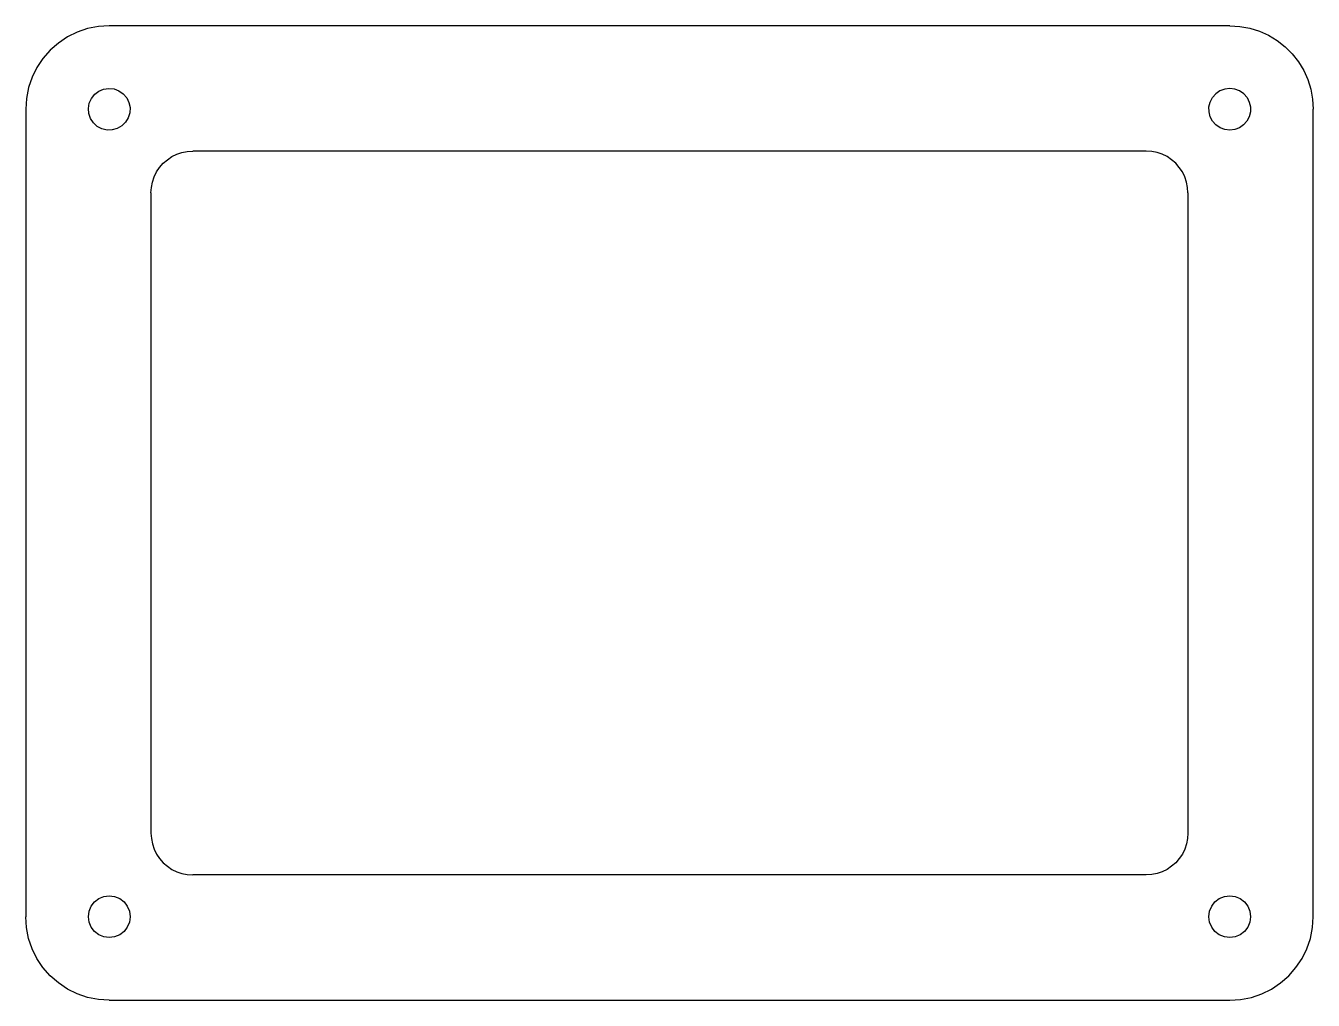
# Model space of a CAD drawing. Extents: x 2281 to 2466, y 0 to 140.
import ezdxf

# ---------------------------------------------------------------- set-up
doc = ezdxf.new("R2010")
doc.units = 0
doc.header["$LTSCALE"] = 1000
doc.linetypes.add('SKEMA_SOLID', pattern=[0])
doc.layers.add('Layer0_S_', color=20, linetype='SKEMA_SOLID')

msp = doc.modelspace()

# ---------------------------------------------------------------- linework, layer by layer
at = {"layer": 'Layer0_S_'}
for p, q in [((2288.52, 139.09), (2287.11, 138.39)), ((2290.01, 139.59), (2288.52, 139.09)), ((2291.55, 139.9), (2290.01, 139.59)), ((2293.11, 140), (2291.55, 139.9)), ((2454.11, 140), (2293.11, 140)), ((2454.11, 140), (2455.56, 139.91)), ((2455.56, 139.91), (2456.99, 139.65)), ((2456.99, 139.65), (2458.37, 139.22)), ((2458.37, 139.22), (2459.69, 138.63)), ((2285.81, 137.52), (2284.63, 136.49)), ((2287.11, 138.39), (2285.81, 137.52)), ((2459.69, 138.63), (2460.93, 137.88)), ((2460.93, 137.88), (2462.07, 136.98)), ((2462.07, 136.98), (2463.1, 135.96)), ((2283.59, 135.31), (2282.72, 134)), ((2284.63, 136.49), (2283.59, 135.31)), ((2463.1, 135.96), (2463.99, 134.82)), ((2282.72, 134), (2282.03, 132.59)), ((2463.99, 134.82), (2464.74, 133.58)), ((2464.74, 133.58), (2465.33, 132.26)), ((2282.03, 132.59), (2281.52, 131.11)), ((2465.33, 132.26), (2465.77, 130.87)), ((2281.22, 129.57), (2281.11, 128)), ((2281.52, 131.11), (2281.22, 129.57)), ((2290.24, 128.87), (2290.55, 129.56)), ((2290.55, 129.56), (2291.02, 130.15)), ((2291.02, 130.15), (2291.62, 130.6)), ((2291.62, 130.6), (2292.31, 130.89)), ((2292.31, 130.89), (2293.06, 131)), ((2293.06, 131), (2293.8, 130.92)), ((2293.8, 130.92), (2294.51, 130.66)), ((2294.51, 130.66), (2295.13, 130.23)), ((2295.13, 130.23), (2295.62, 129.66)), ((2295.62, 129.66), (2295.95, 128.98)), ((2451.3, 129.04), (2451.63, 129.68)), ((2451.63, 129.68), (2452.1, 130.23)), ((2452.7, 130.65), (2452.1, 130.23)), ((2453.39, 130.91), (2452.7, 130.65)), ((2454.11, 131), (2453.39, 130.91)), ((2454.84, 130.91), (2454.11, 131)), ((2455.53, 130.65), (2454.84, 130.91)), ((2456.13, 130.23), (2455.53, 130.65)), ((2456.13, 130.23), (2456.6, 129.68)), ((2456.6, 129.68), (2456.93, 129.04)), ((2465.77, 130.87), (2466.03, 129.45)), ((2281.11, 128), (2281.11, 12)), ((2290.12, 128.13), (2290.24, 128.87)), ((2290.18, 127.38), (2290.12, 128.13)), ((2295.95, 128.98), (2296.1, 128.25)), ((2296.1, 128.25), (2296.07, 127.5)), ((2451.13, 128.34), (2451.3, 129.04)), ((2451.14, 127.62), (2451.13, 128.34)), ((2456.93, 129.04), (2457.1, 128.34)), ((2457.1, 128.34), (2457.09, 127.62)), ((2466.03, 129.45), (2466.11, 128)), ((2466.11, 12), (2466.11, 128)), ((2290.43, 126.67), (2290.18, 127.38)), ((2290.84, 126.04), (2290.43, 126.67)), ((2291.4, 125.54), (2290.84, 126.04)), ((2295.46, 126.13), (2294.92, 125.61)), ((2295.85, 126.78), (2295.46, 126.13)), ((2296.07, 127.5), (2295.85, 126.78)), ((2451.31, 126.92), (2451.14, 127.62)), ((2451.65, 126.29), (2451.31, 126.92)), ((2452.13, 125.75), (2451.65, 126.29)), ((2456.58, 126.29), (2456.1, 125.75)), ((2456.91, 126.92), (2456.58, 126.29)), ((2457.09, 127.62), (2456.91, 126.92)), ((2292.06, 125.19), (2291.4, 125.54)), ((2292.8, 125.02), (2292.06, 125.19)), ((2293.55, 125.03), (2292.8, 125.02)), ((2294.27, 125.23), (2293.55, 125.03)), ((2294.92, 125.61), (2294.27, 125.23)), ((2452.73, 125.34), (2452.13, 125.75)), ((2453.4, 125.09), (2452.73, 125.34)), ((2454.11, 125), (2453.4, 125.09)), ((2454.83, 125.09), (2454.11, 125)), ((2455.5, 125.34), (2454.83, 125.09)), ((2456.1, 125.75), (2455.5, 125.34)), ((2300.87, 120.24), (2301.46, 120.76)), ((2301.46, 120.76), (2302.11, 121.2)), ((2302.11, 121.2), (2302.82, 121.54)), ((2302.82, 121.54), (2303.56, 121.8)), ((2303.56, 121.8), (2304.33, 121.95)), ((2304.33, 121.95), (2305.11, 122)), ((2442.11, 122), (2305.11, 122)), ((2442.9, 121.95), (2442.11, 122)), ((2443.67, 121.8), (2442.9, 121.95)), ((2444.41, 121.54), (2443.67, 121.8)), ((2445.11, 121.2), (2444.41, 121.54)), ((2445.77, 120.76), (2445.11, 121.2)), ((2446.36, 120.24), (2445.77, 120.76)), ((2299.57, 118.3), (2299.92, 119)), ((2299.92, 119), (2300.35, 119.65)), ((2300.35, 119.65), (2300.87, 120.24)), ((2446.87, 119.65), (2446.36, 120.24)), ((2447.31, 119), (2446.87, 119.65)), ((2447.66, 118.3), (2447.31, 119)), ((2299.11, 116), (2299.17, 116.78)), ((2299.17, 116.78), (2299.32, 117.55)), ((2299.32, 117.55), (2299.57, 118.3)), ((2447.91, 117.55), (2447.66, 118.3)), ((2448.06, 116.78), (2447.91, 117.55)), ((2448.11, 116), (2448.06, 116.78)), ((2299.11, 116), (2299.11, 24)), ((2448.11, 116), (2448.11, 24)), ((2299.11, 24), (2299.17, 23.22)), ((2299.17, 23.22), (2299.32, 22.45)), ((2299.32, 22.45), (2299.57, 21.7)), ((2447.91, 22.45), (2447.66, 21.7)), ((2448.06, 23.22), (2447.91, 22.45)), ((2448.11, 24), (2448.06, 23.22)), ((2299.57, 21.7), (2299.92, 21)), ((2299.92, 21), (2300.35, 20.35)), ((2447.31, 21), (2446.87, 20.35)), ((2447.66, 21.7), (2447.31, 21)), ((2300.35, 20.35), (2300.87, 19.76)), ((2300.87, 19.76), (2301.46, 19.24)), ((2301.46, 19.24), (2302.11, 18.8)), ((2302.11, 18.8), (2302.82, 18.46)), ((2445.11, 18.8), (2444.41, 18.46)), ((2445.77, 19.24), (2445.11, 18.8)), ((2446.36, 19.76), (2445.77, 19.24)), ((2446.87, 20.35), (2446.36, 19.76)), ((2302.82, 18.46), (2303.56, 18.2)), ((2303.56, 18.2), (2304.33, 18.05)), ((2304.33, 18.05), (2305.11, 18)), ((2442.11, 18), (2305.11, 18)), ((2442.9, 18.05), (2442.11, 18)), ((2443.67, 18.2), (2442.9, 18.05)), ((2444.41, 18.46), (2443.67, 18.2)), ((2291.61, 14.6), (2292.34, 14.9)), ((2292.34, 14.9), (2293.11, 15)), ((2293.11, 15), (2293.89, 14.9)), ((2293.89, 14.9), (2294.61, 14.6)), ((2452.61, 14.6), (2453.34, 14.9)), ((2453.34, 14.9), (2454.11, 15)), ((2454.11, 15), (2454.89, 14.9)), ((2454.89, 14.9), (2455.61, 14.6)), ((2290.22, 12.78), (2290.52, 13.5)), ((2290.52, 13.5), (2290.99, 14.12)), ((2290.99, 14.12), (2291.61, 14.6)), ((2294.61, 14.6), (2295.24, 14.12)), ((2295.24, 14.12), (2295.71, 13.5)), ((2295.71, 13.5), (2296.01, 12.78)), ((2451.22, 12.78), (2451.52, 13.5)), ((2451.52, 13.5), (2451.99, 14.12)), ((2451.99, 14.12), (2452.61, 14.6)), ((2455.61, 14.6), (2456.24, 14.12)), ((2456.24, 14.12), (2456.71, 13.5)), ((2456.71, 13.5), (2457.01, 12.78)), ((2281.22, 10.43), (2281.11, 12)), ((2290.11, 12), (2290.22, 12.78)), ((2290.22, 11.22), (2290.11, 12)), ((2290.52, 10.5), (2290.22, 11.22)), ((2296.01, 11.22), (2295.71, 10.5)), ((2296.01, 12.78), (2296.11, 12)), ((2296.11, 12), (2296.01, 11.22)), ((2451.11, 12), (2451.22, 12.78)), ((2451.22, 11.22), (2451.11, 12)), ((2451.52, 10.5), (2451.22, 11.22)), ((2457.01, 11.22), (2456.71, 10.5)), ((2457.01, 12.78), (2457.11, 12)), ((2457.11, 12), (2457.01, 11.22)), ((2466.01, 10.43), (2466.11, 12)), ((2281.52, 8.89), (2281.22, 10.43)), ((2290.99, 9.88), (2290.52, 10.5)), ((2291.61, 9.4), (2290.99, 9.88)), ((2292.34, 9.1), (2291.61, 9.4)), ((2294.61, 9.4), (2293.89, 9.1)), ((2295.24, 9.88), (2294.61, 9.4)), ((2295.71, 10.5), (2295.24, 9.88)), ((2451.99, 9.88), (2451.52, 10.5)), ((2452.61, 9.4), (2451.99, 9.88)), ((2453.34, 9.1), (2452.61, 9.4)), ((2455.61, 9.4), (2454.89, 9.1)), ((2456.24, 9.88), (2455.61, 9.4)), ((2456.71, 10.5), (2456.24, 9.88)), ((2465.71, 8.89), (2466.01, 10.43)), ((2282.03, 7.41), (2281.52, 8.89)), ((2282.72, 6), (2282.03, 7.41)), ((2293.11, 9), (2292.34, 9.1)), ((2293.89, 9.1), (2293.11, 9)), ((2454.11, 9), (2453.34, 9.1)), ((2454.89, 9.1), (2454.11, 9)), ((2464.51, 6), (2465.2, 7.41)), ((2465.2, 7.41), (2465.71, 8.89)), ((2283.59, 4.69), (2282.72, 6)), ((2463.63, 4.69), (2464.51, 6)), ((2284.63, 3.51), (2283.59, 4.69)), ((2462.6, 3.51), (2463.63, 4.69)), ((2285.81, 2.48), (2284.63, 3.51)), ((2287.11, 1.61), (2285.81, 2.48)), ((2460.11, 1.61), (2461.42, 2.48)), ((2461.42, 2.48), (2462.6, 3.51)), ((2288.52, 0.91), (2287.11, 1.61)), ((2290.01, 0.41), (2288.52, 0.91)), ((2291.55, 0.1), (2290.01, 0.41)), ((2293.11, 0), (2291.55, 0.1)), ((2293.11, 0), (2454.11, 0)), ((2454.11, 0), (2455.68, 0.1)), ((2455.68, 0.1), (2457.22, 0.41)), ((2457.22, 0.41), (2458.71, 0.91)), ((2458.71, 0.91), (2460.11, 1.61))]:
    msp.add_line(p, q, dxfattribs=at)

doc.saveas('drawing.dxf')
